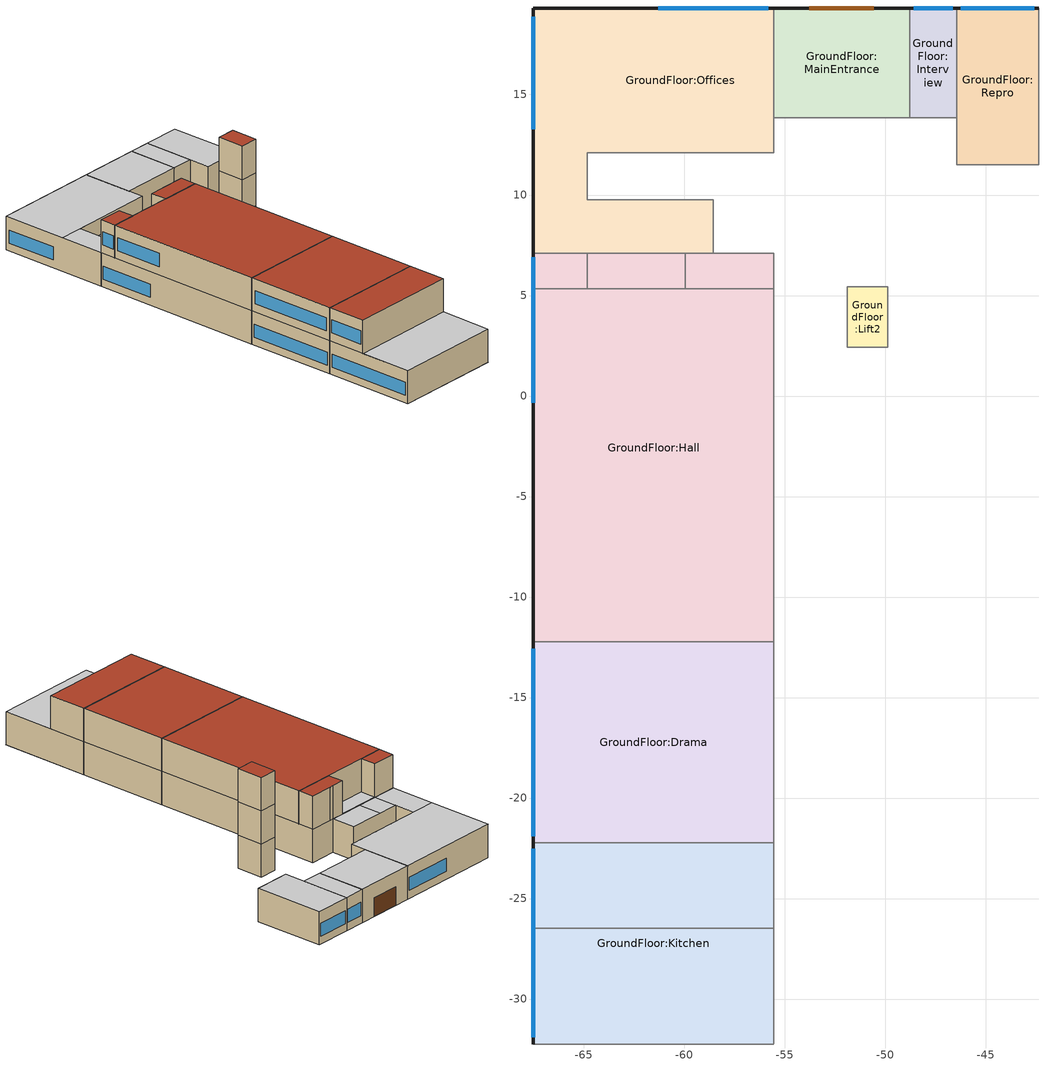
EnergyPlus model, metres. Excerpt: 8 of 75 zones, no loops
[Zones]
GroundFloor:Repro
 floor ground (Project ground floor): -42.39,11.5 -46.46,11.5 -46.46,19.3 -42.39,19.3 z0
 wall outside (baseline wall): -42.39,19.3 -46.46,19.3 z0:3.6
 wall to GroundFloor:Science123 (Project partition): -42.39,11.5 -42.39,19.3 z0:3.6
 wall to GroundFloor:Interview (Project partition): -46.46,19.3 -46.46,13.83 z0:3.6
 wall to GroundFloor:GFCirculation (Project partition): -46.46,13.83 -46.46,11.5 -42.39,11.5 z0:3.6
 window (1001): -42.6,19.3 -46.25,19.3 z0.84:2.26
 ceiling to FirstFloor:Science678 (Project internal floor_Rev): -46.46,11.5 -42.39,11.5 -42.39,19.3 -46.46,19.3 z3.6
GroundFloor:Interview
 floor ground (Project ground floor): -46.46,13.83 -48.79,13.83 -48.79,19.3 -46.46,19.3 z0
 wall outside (baseline wall): -46.46,19.3 -48.79,19.3 z0:3.6
 wall to GroundFloor:GFCirculation (Project partition_Rev): -48.79,13.83 -46.46,13.83 z0:3.6
 wall to GroundFloor:MainEntrance (Project partition): -48.79,19.3 -48.79,13.83 z0:3.6
 window (1001): -46.66,19.3 -48.59,19.3 z0.84:2.28
 ceiling to FirstFloor:FFOffices2 (Project internal floor_Rev): -48.79,13.83 -46.46,13.83 -46.46,19.3 -48.79,19.3 z3.6
GroundFloor:Offices
 floor ground (Project ground floor): -55.56,12.1 -64.84,12.1 -64.84,19.3 -55.56,19.3 z0; -58.56,7.1 -64.84,7.1 -64.84,9.77 -58.56,9.77 z0; -64.84,7.1 -67.51,7.1 -67.51,19.3 -64.84,19.3 z0
 wall outside (baseline wall): -55.56,19.3 -67.51,19.3 -67.51,7.1 z0:3.6
 wall to GroundFloor:GFCirculation (Project partition_Rev): -58.56,7.1 -58.56,9.77 -64.84,9.77 -64.84,12.1 -55.56,12.1 -55.56,13.83 z0:3.6
 wall to GroundFloor:Hall (Project partition_Rev): -67.51,7.1 -58.56,7.1 z0:3.6
 wall to GroundFloor:MainEntrance (Project partition): -55.56,13.83 -55.56,19.3 z0:3.6
 window x2 (1001): -55.82,19.3 -61.3,19.3 / -67.51,18.88 -67.51,13.27 z0.84:2.26
 ceiling to FirstFloor:FFOffices2 (Project internal floor_Rev): -67.51,12.1 -55.56,12.1 -55.56,19.3 -67.51,19.3 z3.6
 ceiling to FirstFloor:FFOffices1 (Project internal floor_Rev): -67.51,7.1 -64.84,7.1 -64.84,12.1 -67.51,12.1 z3.6
 ceiling to FirstFloor:Server (Project internal floor_Rev): -62.54,7.1 -58.56,7.1 -58.56,9.77 -62.54,9.77 z3.6
 ceiling to GroundFloor:GFCirculation (Project internal floor_Rev): -64.84,7.1 -62.54,7.1 -62.54,9.77 -64.84,9.77 z3.6
GroundFloor:MainEntrance
 floor ground (Project ground floor): -48.79,13.83 -55.56,13.83 -55.56,19.3 -48.79,19.3 z0
 wall outside (baseline wall): -48.79,19.3 -55.56,19.3 z0:3.6
 wall to GroundFloor:GFCirculation (Project partition_Rev): -55.56,13.83 -48.79,13.83 z0:3.6
 door (Project external door): -50.59,19.3 -53.79,19.3 z0:2
 ceiling to FirstFloor:FFOffices2 (Project internal floor_Rev): -55.56,13.83 -48.79,13.83 -48.79,19.3 -55.56,19.3 z3.6
GroundFloor:Kitchen
 floor ground (Project ground floor): -55.56,-32.24 -67.51,-32.24 -67.51,-22.24 -55.56,-22.24 z0
 wall outside (baseline wall): -67.51,-22.24 -67.51,-32.24 z0:3.6; -67.51,-22.24 -67.51,-26.48 z3.6:7.2
 wall to FirstFloor:Plant (Project partition_Rev): -67.51,-26.48 -55.56,-26.48 z3.6:7.2
 wall to GroundFloor:GFCirculation (Project partition_Rev): -55.56,-32.24 -55.56,-22.24 z0:3.6; -55.56,-26.48 -55.56,-22.24 z3.6:7.2
 wall to GroundFloor:Changing (Project partition_Rev): -67.51,-32.24 -55.56,-32.24 z0:3.6
 wall to GroundFloor:Drama (Project partition): -55.56,-22.24 -67.51,-22.24 z0:3.6; -55.56,-22.24 -67.51,-22.24 z3.6:7.2
 window (1001): -67.51,-22.57 -67.51,-31.9 z0.84:2.26; -67.51,-22.51 -67.51,-26.2 z4.54:5.96
 ceiling to FirstFloor:Plant (Project internal floor_Rev): -67.51,-32.24 -55.56,-32.24 -55.56,-26.48 -67.51,-26.48 z3.6
 roof outside (Baseline Flat roof - Typical reference - Medium weight): -67.51,-26.48 -55.56,-26.48 -55.56,-22.24 -67.51,-22.24 z7.2
GroundFloor:Hall
 floor ground (Project ground floor): -55.56,-12.24 -67.51,-12.24 -67.51,7.1 -55.56,7.1 z0
 wall outside (baseline wall): -67.51,7.1 -67.51,-12.24 z0:3.6; -67.51,7.1 -67.51,5.33 -67.51,-12.24 z3.6:7.2
 wall to FirstFloor:FFStore (Project partition): -55.56,7.1 -58.21,7.1 -58.56,7.1 z3.6:7.2
 wall to FirstFloor:Control (Project partition_Rev): -59.96,7.1 -59.96,5.33 -64.84,5.33 -64.84,7.1 z3.6:7.2
 wall to FirstFloor:FFOffices1 (Project partition_Rev): -64.84,7.1 -67.51,7.1 z3.6:7.2
 wall to FirstFloor:Server (Project partition_Rev): -58.56,7.1 -59.96,7.1 z3.6:7.2
 wall to GroundFloor:GFCirculation (Project partition_Rev): -55.56,-12.24 -55.56,7.1 -58.56,7.1 z0:3.6; -55.56,-12.24 -55.56,5.33 -55.56,7.1 z3.6:7.2
 wall to GroundFloor:Drama (Project partition_Rev): -67.51,-12.24 -55.66,-12.24 -55.56,-12.24 z0:3.6; -67.51,-12.24 -55.56,-12.24 z3.6:7.2
 wall to GroundFloor:Hall (Project partition): -55.56,5.33 -55.66,5.33 -59.96,5.33 / -64.84,5.33 -67.51,5.33 z3.6:7.2
 wall to GroundFloor:Hall (Project partition_Rev): -59.96,5.33 -55.66,5.33 -55.56,5.33 / -67.51,5.33 -64.84,5.33 z3.6:7.2
 window x3 (1001): -67.51,6.83 -67.51,0.78 z0.84:2.26; -67.51,4.99 -67.51,-0.33 z4.54:5.96
 window (1001): -67.51,6.9 -67.51,5.52 z4.54:5.97
 ceiling to FirstFloor:Control (Project internal floor_Rev): -64.84,5.33 -59.96,5.33 -59.96,7.1 -64.84,7.1 z3.6
 roof outside (Baseline Flat roof - Typical reference - Medium weight): -67.51,-12.24 -55.56,-12.24 -55.56,5.33 -67.51,5.33 z7.2; -59.96,5.33 -55.56,5.33 -55.56,7.1 -59.96,7.1 z7.2; -67.51,5.33 -64.84,5.33 -64.84,7.1 -67.51,7.1 z7.2
GroundFloor:Drama
 floor ground (Project ground floor): -55.56,-22.24 -67.51,-22.24 -67.51,-12.24 -55.56,-12.24 z0
 wall outside (baseline wall): -67.51,-12.24 -67.51,-22.24 z0:3.6; -67.51,-12.24 -67.51,-22.24 z3.6:7.2
 wall to GroundFloor:GFCirculation (Project partition_Rev): -55.56,-22.24 -55.56,-12.24 z0:3.6; -55.56,-22.24 -55.56,-12.24 z3.6:7.2
 window (1001): -67.51,-12.57 -67.51,-21.9 z0.84:2.26; -67.51,-12.7 -67.51,-21.77 z4.54:5.96
 roof outside (Baseline Flat roof - Typical reference - Medium weight): -67.51,-22.24 -55.56,-22.24 -55.56,-12.24 -67.51,-12.24 z7.2
GroundFloor:Lift2
 floor ground (Project ground floor): -49.89,2.43 -51.89,2.43 -51.89,5.43 -49.89,5.43 z0
 wall to GroundFloor:GFCirculation (Project partition_Rev): -49.89,2.43 -49.89,5.43 -51.89,5.43 -51.89,2.43 -49.89,2.43 z0:3.6; -49.89,2.43 -49.89,5.43 -51.89,5.43 -51.89,2.43 -49.89,2.43 z7.2:10.8; -49.89,2.43 -49.89,5.43 -51.89,5.43 -51.89,2.43 -49.89,2.43 z3.6:7.2
 roof outside (Baseline Flat roof - Typical reference - Medium weight): -51.89,2.43 -49.89,2.43 -49.89,5.43 -51.89,5.43 z10.8
[Site:Location]
1200 secondary school: Latitude=51.15; Longitude=-0.18; Time Zone=0; Elevation {m}=62
[Site:GroundTemperature:BuildingSurface]
18, 18, 18, 18, 18, 18, 18, 18, 18, 18, 18, 18
[Site:GroundTemperature:Deep]
14, 14, 14, 14, 14, 14, 14, 14, 14, 14, 14, 14
[Site:GroundTemperature:Shallow]
14, 14, 14, 14, 14, 14, 14, 14, 14, 14, 14, 14
[Site:GroundTemperature:FCfactorMethod]
January FCfactorMethod ground temperature {C}=4.16; Februry FCfactorMethod ground temperature {C}=5.3; March FCfactorMethod ground temperature {C}=7.51; April FCfactorMethod ground temperature {C}=9.61; May FCfactorMethod ground temperature {C}=13.58; June FCfactorMethod ground temperature {C}=15.67; July FCfactorMethod ground temperature {C}=16.24; August FCfactorMethod ground temperature {C}=15.18; September FCfactorMethod ground temperature {C}=12.74; October FCfactorMethod ground temperature {C}=9.69; November FCfactorMethod ground temperature {C}=6.69; December FCfactorMethod ground temperature {C}=4.7
[Site:GroundReflectance]
0.2, 0.2, 0.2, 0.2, 0.2, 0.2, 0.2, 0.2, 0.2, 0.2, 0.2, 0.2
[Site:GroundReflectance:SnowModifier]
2, 2
[SizingPeriod:DesignDay] Day of Month=15; Humidity Condition Type=WetBulb; Barometric Pressure {N/M**2}=100582.4; Wind Direction {Degrees N=0, S=180}=0; Rain Indicator {0-no,1-yes}=0; Snow on ground indicator {0-no,1-yes}=0
Name | Month | Day Type -- used for schedules | Maximum Dry-Bulb Temperature {C} | Daily Dry-Bulb Temperature Range {C} | Wetbulb at Maximum Dry-Bulb{C} | Wind Speed {m/s} | Daylight Savings Time Indicator | Clearness {0.0 to 1.1} | Max Dry-Bulb {C} | Daily Temp Range {C} | Wet-Bulb at Max {C} | Wind Speed {M/Sec} | Clearness {0.0 to 1.1} - gives no sun (but does include long wave radiant heat exchange with sky)
Summer Design Day in 1200 secondary school Jul | 7 | SummerDesignDay | 27.2 | 9.4 | 18.7 | 0 | 1 | 0.98
Winter Design Day in 1200 secondary school | 1 | WinterDesignDay |  |  |  |  | 0 |  | -4.4 | 0 | -4.4 | 12.3 | 0
[Building]
Building: North Axis=0; Terrain=Suburbs; Loads Convergence Tolerance=.04; Temperature Convergence Tolerance=.4; Solar Distribution=FullExterior; Maximum number of warmup days=25; Minimum number of warmup days=6
[Site:WaterMainsTemperature]
Calculation Method=Correlation; Annual Average Outdoor Air Temperature=10; Maximum Difference In Monthly Average Outdoor Air Temperatures=20
[Material] Roughness=Rough
Name | Thickness {m} | Conductivity {w/m-K} | Density {kg/m3} | Specific Heat {J/kg-K} | Thermal Emittance | Solar Absorptance | Visible Absorptance
Urea Formaldehyde Foam_.1327 | .1327 | 0.04 | 10 | 1400 | 0.9 | 0.6 | 0.6
Cast Concrete_.1 | .1 | 1.13 | 2000 | 1000 | 0.9 | 0.6 | 0.6
Floor/Roof Screed_.07 | .07 | 0.41 | 1200 | 840 | 0.9 | 0.73 | 0.73
Timber Flooring_.03 | .03 | 0.14 | 650 | 1200 | 0.9 | 0.78 | 0.78
Asphalt_.019 | .019 | 0.7 | 2100 | 1000 | 0.9 | 0.85 | 0.9
Fibreboard_.013 | .013 | 0.06 | 300 | 1000 | 0.9 | 0.6 | 0.6
XPS Extruded Polystyrene  - CO2 Blowing_.048 | .048 | 0.034 | 35 | 1400 | 0.9 | 0.6 | 0.6
Cast Concrete (Lightweight)_.1 | .1 | 0.38 | 1200 | 1000 | 0.9 | 0.6 | 0.6
Gypsum Plasterboard_.025 | .025 | 0.25 | 900 | 1000 | 0.9 | 0.5 | 0.5
baseline Brickwork Outer Leaf_.1 | .1 | .084 | 1700 | 800 | .9 | .7 | .7
baseline test insulation_.05 | .05 | 0.038 | 40 | 840 | .9 | .6 | .6
Concrete Block (Medium)_.1 | .1 | 0.51 | 1400 | 1000 | 0.9 | 0.6 | 0.6
Gypsum Plastering_.015 | .015 | 0.4 | 1000 | 1000 | 0.9 | 0.5 | 0.5
Cast Concrete (Dense)_.1 | .1 | 1.4 | 2100 | 840 | 0.9 | 0.6 | 0.6
Painted Oak_.035 | .035 | 0.19 | 700 | 2390 | 0.9 | 0.5 | 0.5
[Material:NoMass] Roughness=Rough; Resistance {m2-K/w}=.15; Thermal Emittance=0.9; Solar Absorptance=0.7; Visible Absorptance=0.7
5_RVAL_2; 6_RVAL_2
[Construction]
Project ground floor: Urea Formaldehyde Foam_.1327, Cast Concrete_.1, Floor/Roof Screed_.07, Timber Flooring_.03
Baseline Flat roof - Typical reference - Medium weight: Asphalt_.019, Fibreboard_.013, XPS Extruded Polystyrene  - CO2 Blowing_.048, Cast Concrete (Lightweight)_.1
Project partition: Gypsum Plasterboard_.025, 5_RVAL_2, Gypsum Plasterboard_.025
Project partition_Rev: Gypsum Plasterboard_.025, 6_RVAL_2, Gypsum Plasterboard_.025
baseline wall: baseline Brickwork Outer Leaf_.1, baseline test insulation_.05, Concrete Block (Medium)_.1, Gypsum Plastering_.015
Project internal floor_Rev; Project internal mass: Cast Concrete (Dense)_.1
Project external door: Painted Oak_.035
1001: 10000, 1002, 10000
[WindowMaterial:Gas]
1002: Gas type (Air - Argon - Krypton - Xenon - SF6 - Custom)=Air; Thickness {m}=.013
[WindowMaterial:Glazing]
10000: Optical data type {SpectralAverage or Spectral}=SpectralAverage; Thickness {m}=.006; Solar transmittance at normal incidence=.775; Solar reflectance at normal incidence: front side=.071; Solar reflectance at normal incidence: back side=.071; Visible transmittance at normal incidence=.881; Visible reflectance at normal incidence: front side=.08; Visible reflectance at normal incidence: back side=.08; IR transmittance at normal incidence=0; IR emissivity: front side=.84; IR emissivity: back side=.84; Conductivity {W/m-K}=0.9; Dirt Correction Factor for Solar and Visible Transmittance=1
[Zone] Relative North (to building)=0; Zone Type=1; Zone multiplier=1; Zone inside convection algorithm=TARP
Name | Zone volume | Floor Area
GroundFloor:Repro | 103.7718 | 28.8255
GroundFloor:Interview | 39.0532 | 10.8481
GroundFloor:Kitchen | 572.5307 | 114.4509
GroundFloor:Drama | 806.0843 | 113.7996
GroundFloor:Hall | 1537.75 | 222.1708
GroundFloor:Offices | 382.6842 | 106.3012
GroundFloor:MainEntrance | 120.8353 | 33.5654
GroundFloor:Lift2 | 53.424 | 5.04
[PEOPLE] Number of People Calculation Method=People/Area; radiant fraction=.3; User Specified Sensible Fraction=AutoCalculate; CO2 generation rate per unit of activity level (units m3/s-W=3.82e-08; Enable ASHRAE 55 comfort warnings=No; MRT Calculation Type=ZoneAveraged; Work Efficiency SCHEDULE Name (0.0-1.0,real)=Work efficiency; Clothing Insulation Calculation Method=ClothingInsulationSchedule; Air Velocity SCHEDULE Name (units m/s, real)=AirVelocitySchedule; Thermal Comfort Report Type=Fanger
Name | Zone | Number of People Schedule | People per Zone Floor Area {person/m2} | Activity level SCHEDULE Name (units W/person, real) | Clothing Insulation SCHEDULE Name (real) | Number of People SCHEDULE
People GroundFloor:Repro | GroundFloor:Repro | class_assoc_occ | 0.2183 | Activity Schedule 101304 | Clothing Schedule 101304
People GroundFloor:Interview | GroundFloor:Interview |  | 0.103 | Activity Schedule 101431 | Clothing Schedule 101431 | office_occ
People GroundFloor:Kitchen | GroundFloor:Kitchen |  | 0.1815 | Activity Schedule 101513 | Clothing Schedule 101513 | kitchen_occ
People GroundFloor:Drama | GroundFloor:Drama |  | 0.0527 | Activity Schedule 101520 | Clothing Schedule 101520 | Hall_Occ
People GroundFloor:Hall | GroundFloor:Hall | Hall_Occ | 0.2183 | Activity Schedule 101528 | Clothing Schedule 101528
People GroundFloor:Offices | GroundFloor:Offices |  | 0.103 | Activity Schedule 101537 | Clothing Schedule 101537 | office_occ
People GroundFloor:MainEntrance | GroundFloor:MainEntrance |  | 0.11 | Activity Schedule 101549 | Clothing Schedule 101549 | class_assoc_occ
People GroundFloor:Lift2 | GroundFloor:Lift2 |  | 0.11 | Activity Schedule 101556 | Clothing Schedule 101556 | class_assoc_occ
[Lights] Design Level Calculation Method=Watts/Area; Return Air Fraction=0; Radiant fraction=.42; Fraction Visible=.18; Fraction Replaceable=1
Name | Zone | Schedule | Watts per Zone Floor Area {W/m2} | Lighting SCHEDULE
GroundFloor:Repro | GroundFloor:Repro | General_Light | 9.5473
GroundFloor:Interview | GroundFloor:Interview | General_Light | 12.655
GroundFloor:Kitchen | GroundFloor:Kitchen |  | 9.5473 | Kitchenl_Light
GroundFloor:Drama | GroundFloor:Drama |  | 12.313 | General_Light
GroundFloor:Hall | GroundFloor:Hall |  | 12.313 | General_Light
GroundFloor:Offices | GroundFloor:Offices |  | 12.655 | General_Light
GroundFloor:MainEntrance | GroundFloor:MainEntrance |  | 9.5473 | General_Light
GroundFloor:Lift2 | GroundFloor:Lift2 |  | 9.5473 | General_Light
[ZoneInfiltration:DesignFlowRate] Infiltration SCHEDULE=On 24/7; Design Flow Rate Calculation Method=AirChanges/Hour; Constant Term Coefficient=1; Temperature Term Coefficient=0; Velocity Term Coefficient=0; Velocity Squared Term Coefficient=0
Name | Zone | Air Changes per Hour {1/hr} | Air Changes Per Hour
GroundFloor:Repro Infiltration | GroundFloor:Repro | 0.4266
GroundFloor:Interview Infiltration | GroundFloor:Interview | 0.4266
GroundFloor:Kitchen Infiltration | GroundFloor:Kitchen | 0.4266
GroundFloor:Drama Infiltration | GroundFloor:Drama | 0.4266
GroundFloor:Hall Infiltration | GroundFloor:Hall | 0.4266
GroundFloor:Offices Infiltration | GroundFloor:Offices |  | 0.4266
GroundFloor:MainEntrance Infiltration | GroundFloor:MainEntrance | 0.4266
GroundFloor:Lift2 Infiltration | GroundFloor:Lift2 | 0.4266
[ZoneVentilation:DesignFlowRate] Design Volume Flow Rate calculation method=Flow/zone; Vent type - no fan energy=NATURAL; Pressure rise (Pa)=0; Total efficiency (0-1)=1; Constant Term Coefficient=1; Temperature Term Coefficient=0; Velocity Term Coefficient=0; Velocity Squared Term Coefficient=0; Minimum indoor temperature (degC)=24.57; Maximum Indoor Temperature {C}=100; Max temperature difference for operation=0; Minimum outdoor Temperature (degC)=-100; Maximum outdoor Temperature {C}=100; Maximum WindSpeed {m/s}=40
Name | Zone | Natural Ventilation SCHEDULE | Natural ventilation rate (m3/s)
GroundFloor:Repro Nat Vent | GroundFloor:Repro | class_assoc_occ | .086477
GroundFloor:Interview Nat Vent | GroundFloor:Interview | office_occ | .032544
GroundFloor:Kitchen Nat Vent | GroundFloor:Kitchen | kitchen_occ | .477109
GroundFloor:Drama Nat Vent | GroundFloor:Drama | Hall_Occ | .671737
GroundFloor:Hall Nat Vent | GroundFloor:Hall | Hall_Occ | 1.281462
GroundFloor:Offices Nat Vent | GroundFloor:Offices | office_occ | .318904
GroundFloor:MainEntrance Nat Vent | GroundFloor:MainEntrance | class_assoc_occ | .100696
GroundFloor:Lift2 Nat Vent | GroundFloor:Lift2 | Unoccupied_occ | .04452
[ElectricEquipment] Latent fraction=0; Radiant fraction=.2; Fraction Lost=0
Name | Zone | Schedule | Design Level Calculation Method | Watts per Zone Floor Area {W/m2} | End-use category | Equipment SCHEDULE | Design Level calculation method | Watts per Zone Area {watts/m2}
GroundFloor:Repro Equipment 1 | GroundFloor:Repro | class_type_Equip | Watts/Area | 30 | ELECTRIC EQUIPMENT#GroundFloor:Repro#05
GroundFloor:Interview Equipment 1 | GroundFloor:Interview |  | Watts/Area | 11.99 | ELECTRIC EQUIPMENT#GroundFloor:Interview#05 | office_Equip
GroundFloor:Kitchen Equipment 1 | GroundFloor:Kitchen |  | Watts/Area | 49.05 | ELECTRIC EQUIPMENT#GroundFloor:Kitchen#05 | kitchen_Equip
GroundFloor:Drama Equipment 1 | GroundFloor:Drama |  | Watts/Area | 1.94 | ELECTRIC EQUIPMENT#GroundFloor:Drama#05 | Hall_Equip
GroundFloor:Hall Equipment 1 | GroundFloor:Hall |  | Watts/Area | 2 | ELECTRIC EQUIPMENT#GroundFloor:Hall#05 | Hall_Equip
GroundFloor:Offices Equipment 1 | GroundFloor:Offices |  | Watts/Area | 11.99 | ELECTRIC EQUIPMENT#GroundFloor:Offices#05 | office_Equip
GroundFloor:Lift2 Equipment 1 | GroundFloor:Lift2 |  |  |  | ELECTRIC EQUIPMENT#GroundFloor:Lift2#05 | class_type_Equip | Watts/Area | 2
[InternalMass] Construction=Project internal mass
Name | Name of Associated Thermal Zone | Total area exposed to Zone {m2}
GroundFloor:Drama Internal mass | GroundFloor:Drama | 0.720036
FirstFloor:Zone2 Internal mass | GroundFloor:Hall | 0.721031
[Schedule:Compact]
Work efficiency: Any Number, Through: 12/31, For: AllDays, Until: 24:00, 0
AirVelocitySchedule: Any Number, Through: 12/31, For: AllDays, Until: 24:00, .137
On 24/7: Any Number, Through: 12/31, For: AllDays, Until: 24:00, 1
Unoccupied_Occ: Through: 31 Dec, For: AllDays, Until: 24:00, 0
Hall_Occ: Through: 06 Jan, For: AllDays, Until: 24:00, 0, Through: 15 Feb, For: Weekdays SummerDesignDay, Until: 08:00, 0, Until: 12:00, 0.5, Until: 13:00, 1, Until: 18:00, 0.5, Until: 24:00, 0, For: Weekends, Until: 24:00, 0, For: Holidays, Until: 24:00, 0, For: WinterDesignDay AllOtherDays, Until: 24:00, 0, Through: 24 Feb, For: AllDays, Until: 24:00, 0, Through: 29 Mar, For: Weekdays SummerDesignDay, Until: 08:00, 0, Until: 12:00, 0.5, Until: 13:00, 1, Until: 18:00, 0.5, Until: 24:00, 0, For: Weekends, Until: 24:00, 0, For: Holidays, Until: 24:00, 0, For: WinterDesignDay AllOtherDays, Until: 24:00, 0, Through: 14 Apr, For: AllDays, Until: 24:00, 0, Through: 31 May, For: Weekdays SummerDesignDay, Until: 08:00, 0, Until: 12:00, 0.5, Until: 13:00, 1, Until: 18:00, 0.5, Until: 24:00, 0, For: Weekends, Until: 24:00, 0, For: Holidays, Until: 24:00, 0, For: WinterDesignDay AllOtherDays, Until: 24:00, 0, Through: 9 Jun, For: AllDays, Until: 24:00, 0, Through: 24 Jul, For: Weekdays SummerDesignDay, Until: 08:00, 0, Until: 12:00, 0.5, Until: 13:00, 1, Until: 18:00, 0.5, Until: 24:00, 0, For: Weekends, Until: 24:00, 0, For: Holidays, Until: 24:00, 0, For: WinterDesignDay AllOtherDays, Until: 24:00, 0, Through: 3 sep, For: AllDays, Until: 24:00, 0, Through: 25 Oct, For: Weekdays SummerDesignDay, Until: 08:00, 0, Until: 12:00, 0.5, Until: 13:00, 1, Until: 18:00, 0.5, Until: 24:00, 0, For: Weekends, Until: 24:00, 0, For: Holidays, Until: 24:00, 0, For: WinterDesignDay AllOtherDays, Until: 24:00, 0, Through: 3 nov, For: AllDays, Until: 24:00, 0, Through: 20 Dec, For: Weekdays SummerDesignDay, Until: 08:00, 0, Until: 12:00, 0.5, Until: 13:00, 1, Until: 18:00, 0.5, Until: 24:00, 0, For: Weekends, Until: 24:00, 0, For: Holidays, Until: 24:00, 0, For: WinterDesignDay AllOtherDays, Until: 24:00, 0, Through: 31 Dec, For: AllDays, Until: 24:00, 0
class_assoc_occ; General_Light: Through: 06 Jan, For: AllDays, Until: 24:00, 0, Through: 15 Feb, For: Weekdays SummerDesignDay, Until: 07:00, 0, Until: 08:00, 0.1, Until: 12:00, 1, Until: 13:00, 0.1, Until: 15:00, 1, Until: 18:00, 0.1, Until: 24:00, 0, For: Weekends, Until: 24:00, 0, For: Holidays, Until: 24:00, 0, For: WinterDesignDay AllOtherDays, Until: 24:00, 0, Through: 24 Feb, For: AllDays, Until: 24:00, 0, Through: 29 Mar, For: Weekdays SummerDesignDay, Until: 07:00, 0, Until: 08:00, 0.1, Until: 12:00, 1, Until: 13:00, 0.1, Until: 15:00, 1, Until: 18:00, 0.1, Until: 24:00, 0, For: Weekends, Until: 24:00, 0, For: Holidays, Until: 24:00, 0, For: WinterDesignDay AllOtherDays, Until: 24:00, 0, Through: 14 Apr, For: AllDays, Until: 24:00, 0, Through: 31 May, For: Weekdays SummerDesignDay, Until: 07:00, 0, Until: 08:00, 0.1, Until: 12:00, 1, Until: 13:00, 0.1, Until: 15:00, 1, Until: 18:00, 0.1, Until: 24:00, 0, For: Weekends, Until: 24:00, 0, For: Holidays, Until: 24:00, 0, For: WinterDesignDay AllOtherDays, Until: 24:00, 0, Through: 9 Jun, For: AllDays, Until: 24:00, 0, Through: 24 Jul, For: Weekdays SummerDesignDay, Until: 07:00, 0, Until: 08:00, 0.1, Until: 12:00, 1, Until: 13:00, 0.1, Until: 15:00, 1, Until: 18:00, 0.1, Until: 24:00, 0, For: Weekends, Until: 24:00, 0, For: Holidays, Until: 24:00, 0, For: WinterDesignDay AllOtherDays, Until: 24:00, 0, Through: 3 Sep, For: AllDays, Until: 24:00, 0, Through: 25 Oct, For: Weekdays SummerDesignDay, Until: 07:00, 0, Until: 08:00, 0.1, Until: 12:00, 1, Until: 13:00, 0.1, Until: 15:00, 1, Until: 18:00, 0.1, Until: 24:00, 0, For: Weekends, Until: 24:00, 0, For: Holidays, Until: 24:00, 0, For: WinterDesignDay AllOtherDays, Until: 24:00, 0, Through: 3 Nov, For: AllDays, Until: 24:00, 0, Through: 20 Dec, For: Weekdays SummerDesignDay, Until: 07:00, 0, Until: 08:00, 0.1, Until: 12:00, 1, Until: 13:00, 0.1, Until: 15:00, 1, Until: 18:00, 0.1, Until: 24:00, 0, For: Weekends, Until: 24:00, 0, For: Holidays, Until: 24:00, 0, For: WinterDesignDay AllOtherDays, Until: 24:00, 0, Through: 31 Dec, For: AllDays, Until: 24:00, 0
office_occ: Through: 06 Jan, For: AllDays, Until: 24:00, 0, Through: 15 Feb, For: Weekdays SummerDesignDay, Until: 07:00, 0, Until: 08:00, 0.5, Until: 12:00, 1, Until: 13:00, 0.5, Until: 15:00, 1, Until: 18:00, 0.5, Until: 24:00, 0, For: Weekends, Until: 24:00, 0, For: Holidays, Until: 24:00, 0, For: WinterDesignDay AllOtherDays, Until: 24:00, 0, Through: 24 Feb, For: AllDays, Until: 24:00, 0, Through: 29 Mar, For: Weekdays SummerDesignDay, Until: 07:00, 0, Until: 08:00, 0.5, Until: 12:00, 1, Until: 13:00, 0.5, Until: 15:00, 1, Until: 18:00, 0.5, Until: 24:00, 0, For: Weekends, Until: 24:00, 0, For: Holidays, Until: 24:00, 0, For: WinterDesignDay AllOtherDays, Until: 24:00, 0, Through: 14 Apr, For: AllDays, Until: 24:00, 0, Through: 31 May, For: Weekdays SummerDesignDay, Until: 07:00, 0, Until: 08:00, 0.5, Until: 12:00, 1, Until: 13:00, 0.5, Until: 15:00, 1, Until: 18:00, 0.5, Until: 24:00, 0, For: Weekends, Until: 24:00, 0, For: Holidays, Until: 24:00, 0, For: WinterDesignDay AllOtherDays, Until: 24:00, 0, Through: 9 Jun, For: AllDays, Until: 24:00, 0, Through: 24 Jul, For: Weekdays SummerDesignDay, Until: 07:00, 0, Until: 08:00, 0.5, Until: 12:00, 1, Until: 13:00, 0.5, Until: 15:00, 1, Until: 18:00, 0.5, Until: 24:00, 0, For: Weekends, Until: 24:00, 0, For: Holidays, Until: 24:00, 0, For: WinterDesignDay AllOtherDays, Until: 24:00, 0, Through: 3 Sep, For: AllDays, Until: 24:00, 0, Through: 25 Oct, For: Weekdays SummerDesignDay, Until: 07:00, 0, Until: 08:00, 0.5, Until: 12:00, 1, Until: 13:00, 0.5, Until: 15:00, 1, Until: 18:00, 0.5, Until: 24:00, 0, For: Weekends, Until: 24:00, 0, For: Holidays, Until: 24:00, 0, For: WinterDesignDay AllOtherDays, Until: 24:00, 0, Through: 3 Nov, For: AllDays, Until: 24:00, 0, Through: 20 Dec, For: Weekdays SummerDesignDay, Until: 07:00, 0, Until: 08:00, 0.5, Until: 12:00, 1, Until: 13:00, 0.5, Until: 15:00, 1, Until: 18:00, 0.5, Until: 24:00, 0, For: Weekends, Until: 24:00, 0, For: Holidays, Until: 24:00, 0, For: WinterDesignDay AllOtherDays, Until: 24:00, 0, Through: 31 Dec, For: AllDays, Until: 24:00, 0
kitchen_occ; kitchen_Equip; Kitchenl_Light: Through: 06 Jan, For: AllDays, Until: 24:00, 0, Through: 15 Feb, For: Weekdays SummerDesignDay, Until: 06:00, 0, Until: 14:00, 1, Until: 24:00, 0, For: Weekends, Until: 24:00, 0, For: Holidays, Until: 24:00, 0, For: WinterDesignDay AllOtherDays, Until: 24:00, 0, Through: 24 Feb, For: AllDays, Until: 24:00, 0, Through: 29 Mar, For: Weekdays SummerDesignDay, Until: 06:00, 0, Until: 14:00, 1, Until: 24:00, 0, For: Weekends, Until: 24:00, 0, For: Holidays, Until: 24:00, 0, For: WinterDesignDay AllOtherDays, Until: 24:00, 0, Through: 14 Apr, For: AllDays, Until: 24:00, 0, Through: 31 May, For: Weekdays SummerDesignDay, Until: 06:00, 0, Until: 14:00, 1, Until: 24:00, 0, For: Weekends, Until: 24:00, 0, For: Holidays, Until: 24:00, 0, For: WinterDesignDay AllOtherDays, Until: 24:00, 0, Through: 9 Jun, For: AllDays, Until: 24:00, 0, Through: 24 Jul, For: Weekdays SummerDesignDay, Until: 06:00, 0, Until: 14:00, 1, Until: 24:00, 0, For: Weekends, Until: 24:00, 0, For: Holidays, Until: 24:00, 0, For: WinterDesignDay AllOtherDays, Until: 24:00, 0, Through: 3 Sep, For: AllDays, Until: 24:00, 0, Through: 25 Oct, For: Weekdays SummerDesignDay, Until: 06:00, 0, Until: 14:00, 1, Until: 24:00, 0, For: Weekends, Until: 24:00, 0, For: Holidays, Until: 24:00, 0, For: WinterDesignDay AllOtherDays, Until: 24:00, 0, Through: 3 Nov, For: AllDays, Until: 24:00, 0, Through: 20 Dec, For: Weekdays SummerDesignDay, Until: 06:00, 0, Until: 14:00, 1, Until: 24:00, 0, For: Weekends, Until: 24:00, 0, For: Holidays, Until: 24:00, 0, For: WinterDesignDay AllOtherDays, Until: 24:00, 0, Through: 31 Dec, For: AllDays, Until: 24:00, 0
Hall_Equip: Through: 06 Jan, For: AllDays, Until: 24:00, 0, Through: 15 Feb, For: Weekdays SummerDesignDay, Until: 08:00, 0.05, Until: 12:00, 0.5, Until: 13:00, 1, Until: 18:00, 0.5, Until: 24:00, 0.05, For: Weekends, Until: 24:00, 0.05, For: Holidays, Until: 24:00, 0.05, For: WinterDesignDay AllOtherDays, Until: 24:00, 0.05, Through: 24 Feb, For: AllDays, Until: 24:00, 0.05, Through: 29 Mar, For: Weekdays SummerDesignDay, Until: 08:00, 0.05, Until: 12:00, 0.5, Until: 13:00, 1, Until: 18:00, 0.5, Until: 24:00, 0.05, For: Weekends, Until: 24:00, 0.05, For: Holidays, Until: 24:00, 0.05, For: WinterDesignDay AllOtherDays, Until: 24:00, 0.05, Through: 14 Apr, For: AllDays, Until: 24:00, 0.05, Through: 31 May, For: Weekdays SummerDesignDay, Until: 08:00, 0.05, Until: 12:00, 0.5, Until: 13:00, 1, Until: 18:00, 0.5, Until: 24:00, 0.05, For: Weekends, Until: 24:00, 0.05, For: Holidays, Until: 24:00, 0.05, For: WinterDesignDay AllOtherDays, Until: 24:00, 0.05, Through: 9 Jun, For: AllDays, Until: 24:00, 0.05, Through: 24 Jul, For: Weekdays SummerDesignDay, Until: 08:00, 0.05, Until: 12:00, 0.5, Until: 13:00, 1, Until: 18:00, 0.5, Until: 24:00, 0.05, For: Weekends, Until: 24:00, 0.05, For: Holidays, Until: 24:00, 0.05, For: WinterDesignDay AllOtherDays, Until: 24:00, 0.05, Through: 3 sep, For: AllDays, Until: 24:00, 0, Through: 25 Oct, For: Weekdays SummerDesignDay, Until: 08:00, 0.05, Until: 12:00, 0.5, Until: 13:00, 1, Until: 18:00, 0.5, Until: 24:00, 0.05, For: Weekends, Until: 24:00, 0.05, For: Holidays, Until: 24:00, 0.05, For: WinterDesignDay AllOtherDays, Until: 24:00, 0.05, Through: 3 nov, For: AllDays, Until: 24:00, 0.05, Through: 20 Dec, For: Weekdays SummerDesignDay, Until: 08:00, 0.05, Until: 12:00, 0.5, Until: 13:00, 1, Until: 18:00, 0.5, Until: 24:00, 0.05, For: Weekends, Until: 24:00, 0.05, For: Holidays, Until: 24:00, 0.05, For: WinterDesignDay AllOtherDays, Until: 24:00, 0.05, Through: 31 Dec, For: AllDays, Until: 24:00, 0
class_type_Equip: Through: 06 Jan, For: AllDays, Until: 24:00, 0, Through: 15 Feb, For: Weekdays SummerDesignDay, Until: 07:00, 0.05, Until: 08:00, 0.1, Until: 12:00, 1, Until: 13:00, 0.1, Until: 15:00, 1, Until: 18:00, 0.1, Until: 24:00, 0.05, For: Weekends, Until: 24:00, 0.05, For: Holidays, Until: 24:00, 0.05, For: WinterDesignDay AllOtherDays, Until: 24:00, 0.5, Through: 24 Feb, For: AllDays, Until: 24:00, 0.05, Through: 29 Mar, For: Weekdays SummerDesignDay, Until: 07:00, 0.05, Until: 08:00, 0.1, Until: 12:00, 1, Until: 13:00, 0.1, Until: 15:00, 1, Until: 18:00, 0.1, Until: 24:00, 0.05, For: Weekends, Until: 24:00, 0.05, For: Holidays, Until: 24:00, 0.05, For: WinterDesignDay AllOtherDays, Until: 24:00, 0.5, Through: 14 Apr, For: AllDays, Until: 24:00, 0.05, Through: 31 May, For: Weekdays SummerDesignDay, Until: 07:00, 0.05, Until: 08:00, 0.1, Until: 12:00, 1, Until: 13:00, 0.1, Until: 15:00, 1, Until: 18:00, 0.1, Until: 24:00, 0.05, For: Weekends, Until: 24:00, 0.05, For: Holidays, Until: 24:00, 0.05, For: WinterDesignDay AllOtherDays, Until: 24:00, 0.5, Through: 9 Jun, For: AllDays, Until: 24:00, 0.05, Through: 24 Jul, For: Weekdays SummerDesignDay, Until: 07:00, 0.05, Until: 08:00, 0.1, Until: 12:00, 1, Until: 13:00, 0.1, Until: 15:00, 1, Until: 18:00, 0.1, Until: 24:00, 0.05, For: Weekends, Until: 24:00, 0.05, For: Holidays, Until: 24:00, 0.05, For: WinterDesignDay AllOtherDays, Until: 24:00, 0.5, Through: 3 Sep, For: AllDays, Until: 24:00, 0, Through: 25 Oct, For: Weekdays SummerDesignDay, Until: 07:00, 0.05, Until: 08:00, 0.1, Until: 12:00, 1, Until: 13:00, 0.1, Until: 15:00, 1, Until: 18:00, 0.1, Until: 24:00, 0.05, For: Weekends, Until: 24:00, 0.05, For: Holidays, Until: 24:00, 0.05, For: WinterDesignDay AllOtherDays, Until: 24:00, 0.5, Through: 3 Nov, For: AllDays, Until: 24:00, 0.05, Through: 20 Dec, For: Weekdays SummerDesignDay, Until: 07:00, 0.05, Until: 08:00, 0.1, Until: 12:00, 1, Until: 13:00, 0.1, Until: 15:00, 1, Until: 18:00, 0.1, Until: 24:00, 0.05, For: Weekends, Until: 24:00, 0.05, For: Holidays, Until: 24:00, 0.05, For: WinterDesignDay AllOtherDays, Until: 24:00, 0.5, Through: 31 Dec, For: AllDays, Until: 24:00, 0
office_Equip: Through: 06 Jan, For: AllDays, Until: 24:00, 0, Through: 15 Feb, For: Weekdays SummerDesignDay, Until: 07:00, 0.05, Until: 08:00, 0.5, Until: 12:00, 1, Until: 13:00, 0.5, Until: 15:00, 1, Until: 18:00, 0.5, Until: 24:00, 0.05, For: Weekends, Until: 24:00, 0.05, For: Holidays, Until: 24:00, 0.05, For: WinterDesignDay AllOtherDays, Until: 24:00, 0.05, Through: 24 Feb, For: AllDays, Until: 24:00, 0.05, Through: 29 Mar, For: Weekdays SummerDesignDay, Until: 07:00, 0.05, Until: 08:00, 0.5, Until: 12:00, 1, Until: 13:00, 0.5, Until: 15:00, 1, Until: 18:00, 0.5, Until: 24:00, 0.05, For: Weekends, Until: 24:00, 0.05, For: Holidays, Until: 24:00, 0.05, For: WinterDesignDay AllOtherDays, Until: 24:00, 0.05, Through: 14 Apr, For: AllDays, Until: 24:00, 0.05, Through: 31 May, For: Weekdays SummerDesignDay, Until: 07:00, 0.05, Until: 08:00, 0.5, Until: 12:00, 1, Until: 13:00, 0.5, Until: 15:00, 1, Until: 18:00, 0.5, Until: 24:00, 0.05, For: Weekends, Until: 24:00, 0.05, For: Holidays, Until: 24:00, 0.05, For: WinterDesignDay AllOtherDays, Until: 24:00, 0.05, Through: 9 Jun, For: AllDays, Until: 24:00, 0.05, Through: 24 Jul, For: Weekdays SummerDesignDay, Until: 07:00, 0.05, Until: 08:00, 0.5, Until: 12:00, 1, Until: 13:00, 0.5, Until: 15:00, 1, Until: 18:00, 0.5, Until: 24:00, 0.05, For: Weekends, Until: 24:00, 0.05, For: Holidays, Until: 24:00, 0.05, For: WinterDesignDay AllOtherDays, Until: 24:00, 0.05, Through: 3 Sep, For: AllDays, Until: 24:00, 0, Through: 25 Oct, For: Weekdays SummerDesignDay, Until: 07:00, 0.05, Until: 08:00, 0.5, Until: 12:00, 1, Until: 13:00, 0.5, Until: 15:00, 1, Until: 18:00, 0.5, Until: 24:00, 0.05, For: Weekends, Until: 24:00, 0.05, For: Holidays, Until: 24:00, 0.05, For: WinterDesignDay AllOtherDays, Until: 24:00, 0.05, Through: 3 Nov, For: AllDays, Until: 24:00, 0.05, Through: 20 Dec, For: Weekdays SummerDesignDay, Until: 07:00, 0.05, Until: 08:00, 0.5, Until: 12:00, 1, Until: 13:00, 0.5, Until: 15:00, 1, Until: 18:00, 0.5, Until: 24:00, 0.05, For: Weekends, Until: 24:00, 0.05, For: Holidays, Until: 24:00, 0.05, For: WinterDesignDay AllOtherDays, Until: 24:00, 0.05, Through: 31 Dec, For: AllDays, Until: 24:00, 0
Activity Schedule 101304; Activity Schedule 101431; Activity Schedule 101537: Any Number, Through: 12/31, For: AllDays, Until: 24:00, 110.7
Clothing Schedule 101304; Clothing Schedule 101431; Clothing Schedule 101513; Clothing Schedule 101520; Clothing Schedule 101528; Clothing Schedule 101537; Clothing Schedule 101549; Clothing Schedule 101556: Any Number, Through: 4/1, For: AllDays, Until: 24:00, 1, Through: 9/30, For: AllDays, Until: 24:00, .5, Through: 12/31, For: AllDays, Until: 24:00, 1
Activity Schedule 101513: Any Number, Through: 12/31, For: AllDays, Until: 24:00, 162
Activity Schedule 101520: Any Number, Through: 12/31, For: AllDays, Until: 24:00, 270
Activity Schedule 101528; Activity Schedule 101549; Activity Schedule 101556: Any Number, Through: 12/31, For: AllDays, Until: 24:00, 126
